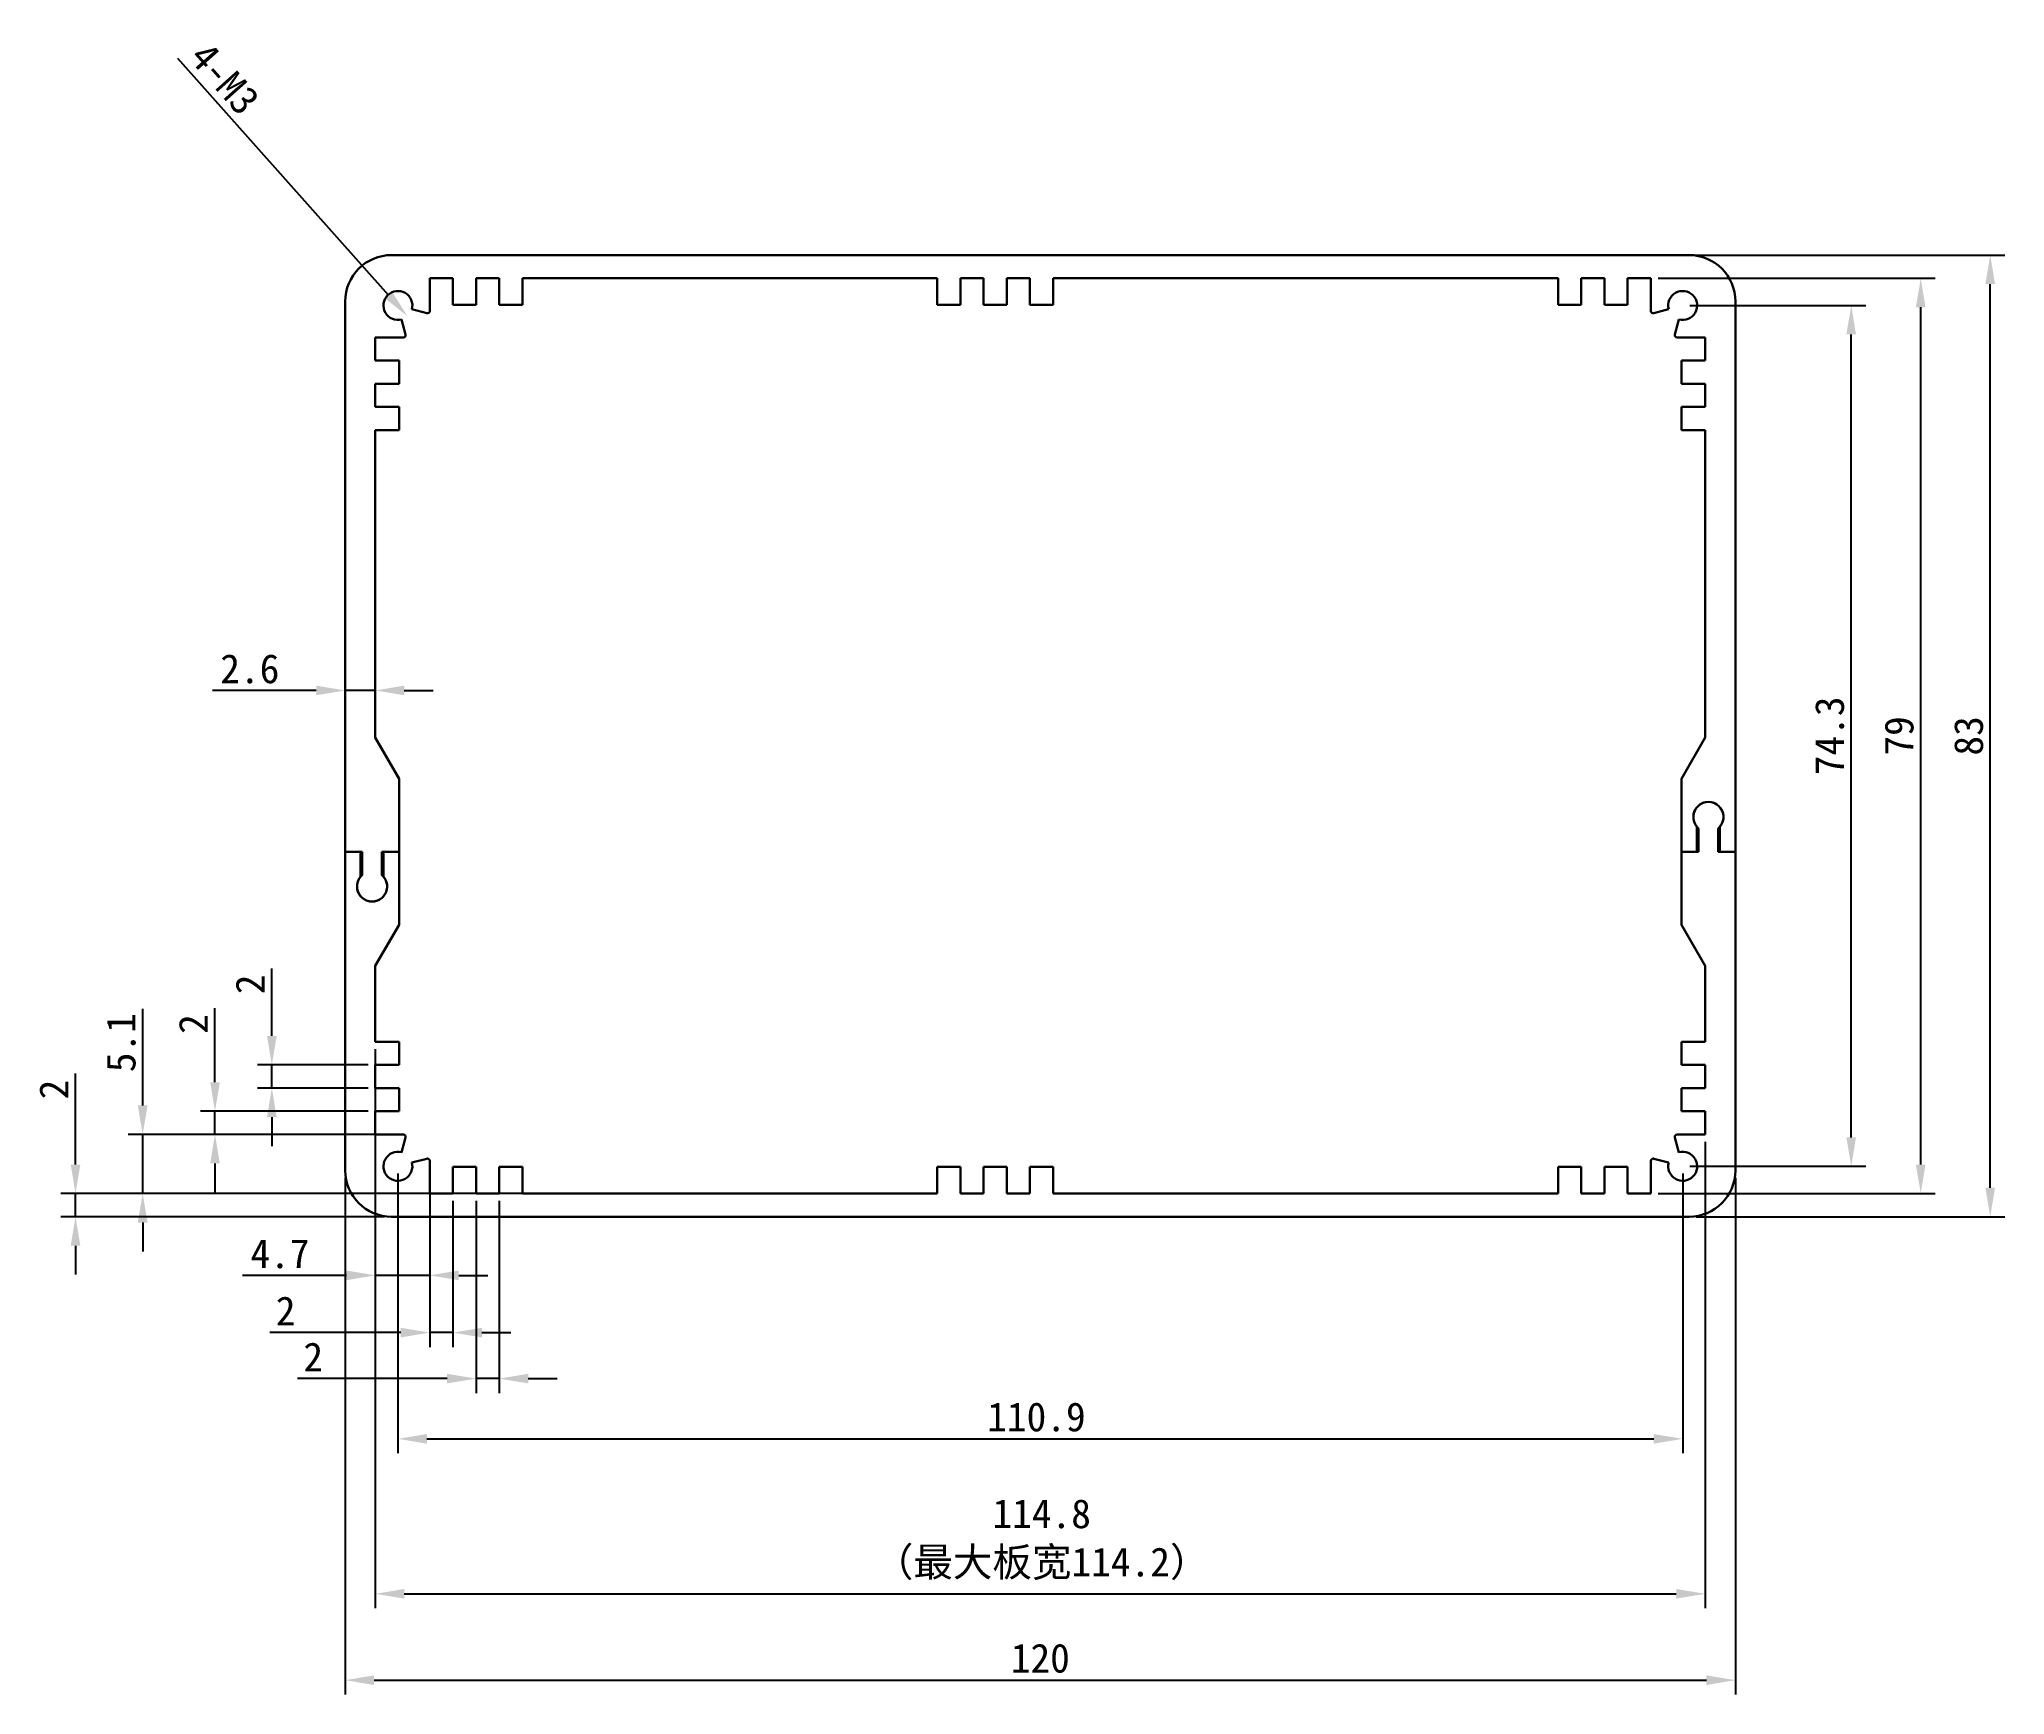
# Model space of a CAD drawing. Header units: millimetres. Extents: x 43 to 212, y 45 to 187.
import ezdxf

# ---------------------------------------------------------------- set-up
doc = ezdxf.new("R2010")
doc.units = ezdxf.units.MM
doc.header["$PDSIZE"] = -1
doc.layers.add('文字层', color=30, linetype='Continuous', lineweight=15)
doc.layers.add('细实线层', color=7, linetype='Continuous')
doc.styles.get("Standard").update_dxf_attribs({"font": 'simhei.ttf'})
doc.dimstyles.new('ISO-25', dxfattribs={"dimtxt": 2.5, "dimasz": 2.5, "dimexe": 1.25, "dimexo": 0.625, "dimtad": 1, "dimdec": 1, "dimdsep": 46, "dimtxsty": 'Standard', "dimcen": 2.5, "dimadec": 0, "dimazin": 0, "dimtfac": 1, "dimtdec": 1, "dimtmove": 0, "dimatfit": 3, "dimfxl": 1, "dimarcsym": 0})

# ---------------------------------------------------------------- blocks, each defined once
blk = doc.blocks.new('_D')
at = {"layer": 'Defpoints', "color": 0}
for p in [(73.54, 90.15), (184.44, 90.15), (184.44, 66.63)]:
    blk.add_point(p, dxfattribs=at)
at = {"layer": '细实线层', "color": 0, "lineweight": -2}
for p, q in [((73.54, 89.52), (73.54, 65.38)), ((184.44, 89.52), (184.44, 65.38)), ((76.04, 66.63), (181.94, 66.63))]:
    blk.add_line(p, q, dxfattribs=at)
at = {"layer": '细实线层', "color": 0}
for points in [[(76.04, 67.04), (76.04, 66.21), (73.54, 66.63)], [(181.94, 67.04), (181.94, 66.21), (184.44, 66.63)]]:
    blk.add_solid(points, dxfattribs=at)
at = {"layer": '细实线层', "color": 0, "insert": (128.66, 69.78), "char_height": 2.5, "attachment_point": 2}
blk.add_mtext('110.9', dxfattribs=at)
blk = doc.blocks.new('_D_1')
at = {"layer": 'Defpoints', "color": 0}
for p in [(184.44, 164.45), (198.99, 164.45), (184.44, 90.15)]:
    blk.add_point(p, dxfattribs=at)
at = {"layer": '细实线层', "color": 0, "lineweight": -2}
for p, q in [((185.06, 164.45), (200.24, 164.45)), ((198.99, 92.65), (198.99, 161.95)), ((185.06, 90.15), (200.24, 90.15))]:
    blk.add_line(p, q, dxfattribs=at)
at = {"layer": '细实线层', "color": 0}
for points in [[(198.57, 161.95), (199.4, 161.95), (198.99, 164.45)], [(198.57, 92.65), (199.4, 92.65), (198.99, 90.15)]]:
    blk.add_solid(points, dxfattribs=at)
at = {"layer": '细实线层', "color": 0, "insert": (195.86, 127.3), "char_height": 2.5, "attachment_point": 2, "rotation": 90}
blk.add_mtext('74.3', dxfattribs=at)
blk = doc.blocks.new('_D_2')
at = {"layer": 'Defpoints', "color": 0}
for p in [(72.7, 165.38), (74.37, 163.51)]:
    blk.add_point(p, dxfattribs=at)
at = {"layer": '细实线层', "color": 0, "lineweight": -2}
blk.add_line((54.53, 185.81), (72.7, 165.38), dxfattribs=at)
at = {"layer": '细实线层', "color": 0}
blk.add_solid([(73.02, 165.66), (72.39, 165.1), (74.37, 163.51)], dxfattribs=at)
at = {"layer": '细实线层', "color": 0, "insert": (57.28, 187.42), "char_height": 2.5, "attachment_point": 1, "rotation": 311.649}
blk.add_mtext('4-M3', dxfattribs=at)
blk = doc.blocks.new('_D_3')
at = {"layer": 'Defpoints', "color": 0}
for p in [(71.59, 92.9), (186.39, 92.9), (186.39, 53.25)]:
    blk.add_point(p, dxfattribs=at)
at = {"layer": '文字层', "color": 0, "lineweight": -2}
for p, q in [((71.59, 92.27), (71.59, 52)), ((186.39, 92.27), (186.39, 52)), ((74.09, 53.25), (183.89, 53.25))]:
    blk.add_line(p, q, dxfattribs=at)
at = {"layer": '文字层', "color": 0}
for points in [[(74.09, 53.67), (74.09, 52.84), (71.59, 53.25)], [(183.89, 53.67), (183.89, 52.84), (186.39, 53.25)]]:
    blk.add_solid(points, dxfattribs=at)
at = {"layer": '文字层', "color": 0, "insert": (129.11, 61.42), "char_height": 2.5, "attachment_point": 2}
blk.add_mtext('114.8\\P（最大板宽114.2）', dxfattribs=at)
blk = doc.blocks.new('_D_4')
at = {"layer": 'Defpoints', "color": 0}
for p in [(181.69, 166.8), (204.99, 166.8), (181.69, 87.8)]:
    blk.add_point(p, dxfattribs=at)
at = {"layer": '细实线层', "color": 0, "lineweight": -2}
for p, q in [((182.31, 166.8), (206.24, 166.8)), ((204.99, 90.3), (204.99, 164.3)), ((182.31, 87.8), (206.24, 87.8))]:
    blk.add_line(p, q, dxfattribs=at)
at = {"layer": '细实线层', "color": 0}
for points in [[(204.57, 164.3), (205.4, 164.3), (204.99, 166.8)], [(204.57, 90.3), (205.4, 90.3), (204.99, 87.8)]]:
    blk.add_solid(points, dxfattribs=at)
at = {"layer": '细实线层', "color": 0, "insert": (201.86, 127.3), "char_height": 2.5, "attachment_point": 2, "rotation": 90}
blk.add_mtext('79', dxfattribs=at)
blk = doc.blocks.new('_D_5')
at = {"layer": 'Defpoints', "color": 0}
for p in [(68.99, 89.8), (188.99, 89.8), (188.99, 45.8)]:
    blk.add_point(p, dxfattribs=at)
at = {"layer": '细实线层', "color": 0, "lineweight": -2}
for p, q in [((68.99, 89.17), (68.99, 44.55)), ((188.99, 89.17), (188.99, 44.55)), ((71.49, 45.8), (186.49, 45.8))]:
    blk.add_line(p, q, dxfattribs=at)
at = {"layer": '细实线层', "color": 0}
for points in [[(71.49, 46.21), (71.49, 45.38), (68.99, 45.8)], [(186.49, 46.21), (186.49, 45.38), (188.99, 45.8)]]:
    blk.add_solid(points, dxfattribs=at)
at = {"layer": '细实线层', "color": 0, "insert": (128.99, 48.95), "char_height": 2.5, "attachment_point": 2}
blk.add_mtext('120', dxfattribs=at)
blk = doc.blocks.new('_D_6')
at = {"layer": 'Defpoints', "color": 0}
for p in [(184.99, 168.8), (210.99, 168.8), (184.99, 85.8)]:
    blk.add_point(p, dxfattribs=at)
at = {"layer": '细实线层', "color": 0, "lineweight": -2}
for p, q in [((185.61, 168.8), (212.24, 168.8)), ((210.99, 88.3), (210.99, 166.3)), ((185.61, 85.8), (212.24, 85.8))]:
    blk.add_line(p, q, dxfattribs=at)
at = {"layer": '细实线层', "color": 0}
for points in [[(210.57, 166.3), (211.4, 166.3), (210.99, 168.8)], [(210.57, 88.3), (211.4, 88.3), (210.99, 85.8)]]:
    blk.add_solid(points, dxfattribs=at)
at = {"layer": '细实线层', "color": 0, "insert": (207.86, 127.3), "char_height": 2.5, "attachment_point": 2, "rotation": 90}
blk.add_mtext('83', dxfattribs=at)
blk = doc.blocks.new('_D_7')
at = {"layer": 'Defpoints', "color": 0}
for p in [(120.09, 87.8), (45.71, 85.8), (72.99, 85.8)]:
    blk.add_point(p, dxfattribs=at)
at = {"layer": '细实线层', "color": 0, "lineweight": -2}
for p, q in [((45.71, 90.3), (45.71, 98.15)), ((119.46, 87.8), (44.46, 87.8)), ((45.71, 85.8), (45.71, 87.8)), ((72.36, 85.8), (44.46, 85.8)), ((45.71, 83.3), (45.71, 80.8))]:
    blk.add_line(p, q, dxfattribs=at)
at = {"layer": '细实线层', "color": 0}
for points in [[(45.3, 90.3), (46.13, 90.3), (45.71, 87.8)], [(45.3, 83.3), (46.13, 83.3), (45.71, 85.8)]]:
    blk.add_solid(points, dxfattribs=at)
at = {"layer": '细实线层', "color": 0, "insert": (42.59, 96.78), "char_height": 2.5, "attachment_point": 2, "rotation": 90}
blk.add_mtext('2', dxfattribs=at)
blk = doc.blocks.new('_D_8')
at = {"layer": 'Defpoints', "color": 0}
for p in [(74.01, 92.9), (51.51, 87.8), (84.29, 87.8)]:
    blk.add_point(p, dxfattribs=at)
at = {"layer": '细实线层', "color": 0, "lineweight": -2}
for p, q in [((51.51, 95.4), (51.51, 103.75)), ((73.39, 92.9), (50.26, 92.9)), ((51.51, 87.8), (51.51, 92.9)), ((83.66, 87.8), (50.26, 87.8)), ((51.51, 85.3), (51.51, 82.8))]:
    blk.add_line(p, q, dxfattribs=at)
at = {"layer": '细实线层', "color": 0}
for points in [[(51.09, 95.4), (51.93, 95.4), (51.51, 92.9)], [(51.09, 85.3), (51.93, 85.3), (51.51, 87.8)]]:
    blk.add_solid(points, dxfattribs=at)
at = {"layer": '细实线层', "color": 0, "insert": (48.39, 100.82), "char_height": 2.5, "attachment_point": 2, "rotation": 90}
blk.add_mtext('5.1', dxfattribs=at)
blk = doc.blocks.new('_D_9')
at = {"layer": 'Defpoints', "color": 0}
for p in [(57.75, 94.9), (71.59, 94.9), (71.59, 92.9)]:
    blk.add_point(p, dxfattribs=at)
at = {"layer": '细实线层', "color": 0, "lineweight": -2}
for p, q in [((57.75, 97.4), (57.75, 103.79)), ((70.96, 94.9), (56.5, 94.9)), ((57.75, 92.9), (57.75, 94.9)), ((70.96, 92.9), (56.5, 92.9)), ((57.75, 90.4), (57.75, 87.9))]:
    blk.add_line(p, q, dxfattribs=at)
at = {"layer": '细实线层', "color": 0}
for points in [[(57.34, 97.4), (58.17, 97.4), (57.75, 94.9)], [(57.34, 90.4), (58.17, 90.4), (57.75, 92.9)]]:
    blk.add_solid(points, dxfattribs=at)
at = {"layer": '细实线层', "color": 0, "insert": (54.63, 102.43), "char_height": 2.5, "attachment_point": 2, "rotation": 90}
blk.add_mtext('2', dxfattribs=at)
blk = doc.blocks.new('_D_10')
at = {"layer": 'Defpoints', "color": 0}
for p in [(62.66, 98.9), (71.59, 98.9), (71.59, 96.9)]:
    blk.add_point(p, dxfattribs=at)
at = {"layer": '细实线层', "color": 0, "lineweight": -2}
for p, q in [((62.66, 101.4), (62.66, 107.21)), ((70.96, 98.9), (61.41, 98.9)), ((62.66, 96.9), (62.66, 98.9)), ((70.96, 96.9), (61.41, 96.9)), ((62.66, 94.4), (62.66, 91.9))]:
    blk.add_line(p, q, dxfattribs=at)
at = {"layer": '细实线层', "color": 0}
for points in [[(62.24, 101.4), (63.08, 101.4), (62.66, 98.9)], [(62.24, 94.4), (63.08, 94.4), (62.66, 96.9)]]:
    blk.add_solid(points, dxfattribs=at)
at = {"layer": '细实线层', "color": 0, "insert": (59.53, 105.85), "char_height": 2.5, "attachment_point": 2, "rotation": 90}
blk.add_mtext('2', dxfattribs=at)
blk = doc.blocks.new('_D_14')
at = {"layer": 'Defpoints', "color": 0}
for p in [(71.59, 100.9), (76.29, 90.62), (71.59, 80.74)]:
    blk.add_point(p, dxfattribs=at)
at = {"layer": '细实线层', "color": 0, "lineweight": -2}
for p, q in [((71.59, 100.27), (71.59, 79.49)), ((76.29, 90), (76.29, 79.49)), ((69.09, 80.74), (60.13, 80.74)), ((76.29, 80.74), (71.59, 80.74)), ((78.79, 80.74), (81.29, 80.74))]:
    blk.add_line(p, q, dxfattribs=at)
at = {"layer": '细实线层', "color": 0}
for points in [[(69.09, 81.16), (69.09, 80.32), (71.59, 80.74)], [(78.79, 81.16), (78.79, 80.32), (76.29, 80.74)]]:
    blk.add_solid(points, dxfattribs=at)
at = {"layer": '细实线层', "color": 0, "insert": (63.36, 83.86), "char_height": 2.5, "attachment_point": 2}
blk.add_mtext('4.7', dxfattribs=at)
blk = doc.blocks.new('_D_15')
at = {"layer": 'Defpoints', "color": 0}
for p in [(71.59, 131.22), (71.59, 127.15), (68.99, 117.3)]:
    blk.add_point(p, dxfattribs=at)
at = {"layer": '细实线层', "color": 0, "lineweight": -2}
for p, q in [((68.99, 117.92), (68.99, 132.47)), ((71.59, 127.77), (71.59, 132.47)), ((66.49, 131.22), (57.54, 131.22)), ((71.59, 131.22), (68.99, 131.22)), ((74.09, 131.22), (76.59, 131.22))]:
    blk.add_line(p, q, dxfattribs=at)
at = {"layer": '细实线层', "color": 0}
for points in [[(66.49, 131.64), (66.49, 130.81), (68.99, 131.22)], [(74.09, 131.64), (74.09, 130.81), (71.59, 131.22)]]:
    blk.add_solid(points, dxfattribs=at)
at = {"layer": '细实线层', "color": 0, "insert": (60.76, 134.35), "char_height": 2.5, "attachment_point": 2}
blk.add_mtext('2.6', dxfattribs=at)
blk = doc.blocks.new('_D_16')
at = {"layer": 'Defpoints', "color": 0}
for p in [(76.29, 87.8), (78.29, 87.8), (78.29, 75.8)]:
    blk.add_point(p, dxfattribs=at)
at = {"layer": '细实线层', "color": 0, "lineweight": -2}
for p, q in [((76.29, 87.17), (76.29, 74.55)), ((78.29, 87.17), (78.29, 74.55)), ((73.79, 75.8), (62.49, 75.8)), ((78.29, 75.8), (76.29, 75.8)), ((80.79, 75.8), (83.29, 75.8))]:
    blk.add_line(p, q, dxfattribs=at)
at = {"layer": '细实线层', "color": 0}
for points in [[(73.79, 76.21), (73.79, 75.38), (76.29, 75.8)], [(80.79, 76.21), (80.79, 75.38), (78.29, 75.8)]]:
    blk.add_solid(points, dxfattribs=at)
at = {"layer": '细实线层', "color": 0, "insert": (63.85, 78.92), "char_height": 2.5, "attachment_point": 2}
blk.add_mtext('2', dxfattribs=at)
blk = doc.blocks.new('_D_17')
at = {"layer": 'Defpoints', "color": 0}
for p in [(80.29, 87.8), (82.29, 87.8), (82.29, 71.83)]:
    blk.add_point(p, dxfattribs=at)
at = {"layer": '细实线层', "color": 0, "lineweight": -2}
for p, q in [((80.29, 87.17), (80.29, 70.58)), ((82.29, 87.17), (82.29, 70.58)), ((77.79, 71.83), (64.86, 71.83)), ((82.29, 71.83), (80.29, 71.83)), ((84.79, 71.83), (87.29, 71.83))]:
    blk.add_line(p, q, dxfattribs=at)
at = {"layer": '细实线层', "color": 0}
for points in [[(77.79, 72.24), (77.79, 71.41), (80.29, 71.83)], [(84.79, 72.24), (84.79, 71.41), (82.29, 71.83)]]:
    blk.add_solid(points, dxfattribs=at)
at = {"layer": '细实线层', "color": 0, "insert": (66.23, 74.95), "char_height": 2.5, "attachment_point": 2}
blk.add_mtext('2', dxfattribs=at)

msp = doc.modelspace()

# ---------------------------------------------------------------- linework, layer by layer
at = {"color": 7, "linetype": 'Continuous', "lineweight": 30}
for p, q in [((72.99, 168.8), (184.99, 168.8)), ((76.29, 166.8), (78.29, 166.8)), ((76.29, 163.97), (76.29, 166.8)), ((78.29, 166.8), (78.29, 164.5)), ((80.29, 166.8), (82.29, 166.8)), ((80.29, 164.5), (80.29, 166.8)), ((82.29, 166.8), (82.29, 164.5)), ((84.29, 166.8), (120.09, 166.8)), ((84.29, 164.5), (84.29, 166.8)), ((120.09, 166.8), (120.09, 164.5)), ((122.09, 166.8), (124.09, 166.8)), ((122.09, 164.5), (122.09, 166.8)), ((124.09, 166.8), (124.09, 164.5)), ((126.09, 166.8), (128.09, 166.8)), ((126.09, 164.5), (126.09, 166.8)), ((128.09, 166.8), (128.09, 164.5)), ((130.09, 166.8), (173.69, 166.8)), ((130.09, 164.5), (130.09, 166.8)), ((173.69, 166.8), (173.69, 164.5)), ((175.69, 166.8), (177.69, 166.8)), ((175.69, 164.5), (175.69, 166.8)), ((177.69, 166.8), (177.69, 164.5)), ((179.69, 166.8), (181.69, 166.8)), ((179.69, 164.5), (179.69, 166.8)), ((181.69, 166.8), (181.69, 163.97)), ((68.99, 117.3), (68.99, 164.8)), ((188.99, 164.8), (188.99, 117.3)), ((74.21, 161.95), (73.86, 163.24)), ((74.74, 164.12), (76.03, 163.78)), ((78.29, 164.5), (80.29, 164.5)), ((82.29, 164.5), (84.29, 164.5)), ((120.09, 164.5), (122.09, 164.5)), ((124.09, 164.5), (126.09, 164.5)), ((128.09, 164.5), (130.09, 164.5)), ((173.69, 164.5), (175.69, 164.5)), ((177.69, 164.5), (179.69, 164.5)), ((181.94, 163.78), (183.23, 164.12)), ((184.11, 163.24), (183.77, 161.95)), ((71.59, 161.7), (74.01, 161.7)), ((71.59, 159.7), (71.59, 161.7)), ((183.96, 161.7), (186.39, 161.7)), ((186.39, 161.7), (186.39, 159.7)), ((73.64, 159.7), (71.59, 159.7)), ((73.64, 157.7), (73.64, 159.7)), ((186.39, 159.7), (184.34, 159.7)), ((184.34, 159.7), (184.34, 157.7)), ((71.59, 157.7), (73.64, 157.7)), ((71.59, 155.7), (71.59, 157.7)), ((184.34, 157.7), (186.39, 157.7)), ((186.39, 157.7), (186.39, 155.7)), ((73.64, 155.7), (71.59, 155.7)), ((73.64, 153.7), (73.64, 155.7)), ((186.39, 155.7), (184.34, 155.7)), ((184.34, 155.7), (184.34, 153.7)), ((71.59, 153.7), (73.64, 153.7)), ((71.59, 127.15), (71.59, 153.7)), ((184.34, 153.7), (186.39, 153.7)), ((186.39, 153.7), (186.39, 127.15)), ((73.64, 123.6), (71.59, 127.15)), ((186.39, 127.15), (184.34, 123.6)), ((73.64, 117.3), (73.64, 123.6)), ((184.34, 123.6), (184.34, 117.3)), ((185.66, 117.3), (185.66, 119.46)), ((185.81, 117.3), (185.81, 119.31)), ((187.51, 119.31), (187.51, 117.3)), ((187.66, 119.46), (187.66, 117.3)), ((68.99, 89.8), (68.99, 117.3)), ((68.99, 117.3), (70.31, 117.3)), ((70.46, 117.3), (68.99, 117.3)), ((70.31, 115.13), (70.31, 117.3)), ((70.46, 115.28), (70.46, 117.3)), ((72.16, 117.3), (72.16, 115.28)), ((73.64, 117.3), (72.16, 117.3)), ((72.31, 117.3), (72.31, 115.13)), ((72.31, 117.3), (73.64, 117.3)), ((73.64, 111), (73.64, 117.3)), ((184.34, 117.3), (184.34, 111)), ((184.34, 117.3), (185.81, 117.3)), ((185.66, 117.3), (184.34, 117.3)), ((187.51, 117.3), (188.99, 117.3)), ((188.99, 117.3), (187.66, 117.3)), ((188.99, 117.3), (188.99, 89.8)), ((71.59, 107.44), (73.64, 111)), ((184.34, 111), (186.39, 107.44)), ((71.59, 100.9), (71.59, 107.44)), ((186.39, 107.44), (186.39, 100.9)), ((73.64, 100.9), (71.59, 100.9)), ((73.64, 98.9), (73.64, 100.9)), ((186.39, 100.9), (184.34, 100.9)), ((184.34, 100.9), (184.34, 98.9)), ((71.59, 98.9), (73.64, 98.9)), ((71.59, 96.9), (71.59, 98.9)), ((184.34, 98.9), (186.39, 98.9)), ((186.39, 98.9), (186.39, 96.9)), ((73.64, 96.9), (71.59, 96.9)), ((73.64, 94.9), (73.64, 96.9)), ((186.39, 96.9), (184.34, 96.9)), ((184.34, 96.9), (184.34, 94.9)), ((71.59, 94.9), (73.64, 94.9)), ((71.59, 92.9), (71.59, 94.9)), ((184.34, 94.9), (186.39, 94.9)), ((186.39, 94.9), (186.39, 92.9)), ((74.01, 92.9), (71.59, 92.9)), ((73.86, 91.35), (74.21, 92.64)), ((183.77, 92.64), (184.11, 91.35)), ((186.39, 92.9), (183.96, 92.9)), ((76.03, 90.81), (74.74, 90.47)), ((76.29, 87.8), (76.29, 90.62)), ((78.29, 90.1), (78.29, 87.8)), ((80.29, 90.1), (78.29, 90.1)), ((80.29, 87.8), (80.29, 90.1)), ((82.29, 90.1), (82.29, 87.8)), ((84.29, 90.1), (82.29, 90.1)), ((84.29, 87.8), (84.29, 90.1)), ((120.09, 90.1), (120.09, 87.8)), ((122.09, 90.1), (120.09, 90.1)), ((122.09, 87.8), (122.09, 90.1)), ((124.09, 90.1), (124.09, 87.8)), ((126.09, 90.1), (124.09, 90.1)), ((126.09, 87.8), (126.09, 90.1)), ((128.09, 90.1), (128.09, 87.8)), ((130.09, 90.1), (128.09, 90.1)), ((130.09, 87.8), (130.09, 90.1)), ((173.69, 90.1), (173.69, 87.8)), ((175.69, 90.1), (173.69, 90.1)), ((175.69, 87.8), (175.69, 90.1)), ((177.69, 90.1), (177.69, 87.8)), ((179.69, 90.1), (177.69, 90.1)), ((179.69, 87.8), (179.69, 90.1)), ((181.69, 90.62), (181.69, 87.8)), ((183.23, 90.47), (181.94, 90.81)), ((78.29, 87.8), (76.29, 87.8)), ((82.29, 87.8), (80.29, 87.8)), ((120.09, 87.8), (84.29, 87.8)), ((124.09, 87.8), (122.09, 87.8)), ((128.09, 87.8), (126.09, 87.8)), ((173.69, 87.8), (130.09, 87.8)), ((177.69, 87.8), (175.69, 87.8)), ((181.69, 87.8), (179.69, 87.8)), ((184.99, 85.8), (72.99, 85.8))]:
    msp.add_line(p, q, dxfattribs=at)
for centre, radius, start, end in [((72.99, 164.8), 4, 90, 180), ((184.99, 164.8), 4, 0, 90), ((73.54, 164.45), 1.25, 345, 285), ((184.44, 164.45), 1.25, 255, 195), ((76.09, 163.97), 0.2, 255, 0), ((181.89, 163.97), 0.2, 180, 285), ((74.01, 161.9), 0.2, 270, 15), ((183.96, 161.9), 0.2, 165, 270), ((186.66, 120.3), 1.3, 310.8322, 229.1678), ((186.66, 120.3), 1.3, 320.2849, 219.7151), ((71.31, 114.3), 1.3, 130.8322, 49.1678), ((71.31, 114.3), 1.3, 140.2849, 39.7151), ((74.01, 92.7), 0.2, 345, 90), ((183.96, 92.7), 0.2, 90, 195), ((73.54, 90.15), 1.25, 75, 15), ((76.09, 90.62), 0.2, 0, 105), ((181.89, 90.62), 0.2, 75, 180), ((184.44, 90.15), 1.25, 165, 105), ((72.99, 89.8), 4, 180, 270), ((184.99, 89.8), 4, 270, 0)]:
    msp.add_arc(centre, radius, start, end, dxfattribs=at)

# ---------------------------------------------------------------- dimensions: what is measured, and where the dimension line sits
at = {"layer": '文字层'}
dim = msp.add_linear_dim(base=(186.39, 53.25), p1=(71.59, 92.9), p2=(186.39, 92.9), angle=0, text='<>\\P（最大板宽114.2）', dimstyle='ISO-25', dxfattribs=at)
dim.commit()
dim.dimension.update_dxf_attribs({"geometry": '_D_3', "text_midpoint": (129.11, 53.25), "dimtype": 160})
at = {"layer": '细实线层'}
dim = msp.add_diameter_dim_2p(p1=(72.7, 165.38), p2=(74.37, 163.51), text='4-M3', dimstyle='ISO-25', dxfattribs=at)
dim.commit()
dim.dimension.update_dxf_attribs({"geometry": '_D_2', "text_midpoint": (57.26, 182.74), "dimtype": 163})
for base, p1, p2, angle, picture, middle in [((210.99, 168.8), (184.99, 85.8), (184.99, 168.8), 90, '_D_6', (210.99, 127.3)), ((204.99, 166.8), (181.69, 87.8), (181.69, 166.8), 90, '_D_4', (204.99, 127.3)), ((198.99, 164.45), (184.44, 90.15), (184.44, 164.45), 90, '_D_1', (198.99, 127.3)), ((62.66, 98.9), (71.59, 96.9), (71.59, 98.9), 90, '_D_10', (62.66, 105.85)), ((51.51, 87.8), (74.01, 92.9), (84.29, 87.8), 90, '_D_8', (51.51, 100.82)), ((57.75, 94.9), (71.59, 92.9), (71.59, 94.9), 90, '_D_9', (57.75, 102.43)), ((45.71, 85.8), (120.09, 87.8), (72.99, 85.8), 90, '_D_7', (45.71, 96.78)), ((188.99, 45.8), (68.99, 89.8), (188.99, 89.8), 0, '_D_5', (128.99, 45.8))]:
    dim = msp.add_linear_dim(base=base, p1=p1, p2=p2, angle=angle, dimstyle='ISO-25', dxfattribs=at)
    dim.commit()
    dim.dimension.update_dxf_attribs({"geometry": picture, "text_midpoint": middle, "dimtype": 160})
for base, p1, p2, picture, middle in [((71.59, 131.22), (68.99, 117.3), (71.59, 127.15), '_D_15', (60.76, 131.22)), ((71.59, 80.74), (76.29, 90.62), (71.59, 100.9), '_D_14', (63.36, 80.74)), ((184.44, 66.63), (73.54, 90.15), (184.44, 90.15), '_D', (128.66, 66.63)), ((78.29, 75.8), (76.29, 87.8), (78.29, 87.8), '_D_16', (63.85, 75.8)), ((82.29, 71.83), (80.29, 87.8), (82.29, 87.8), '_D_17', (66.23, 71.83))]:
    dim = msp.add_linear_dim(base=base, p1=p1, p2=p2, dimstyle='ISO-25', dxfattribs=at)
    dim.commit()
    dim.dimension.update_dxf_attribs({"geometry": picture, "text_midpoint": middle, "dimtype": 160})

doc.saveas('drawing.dxf')
